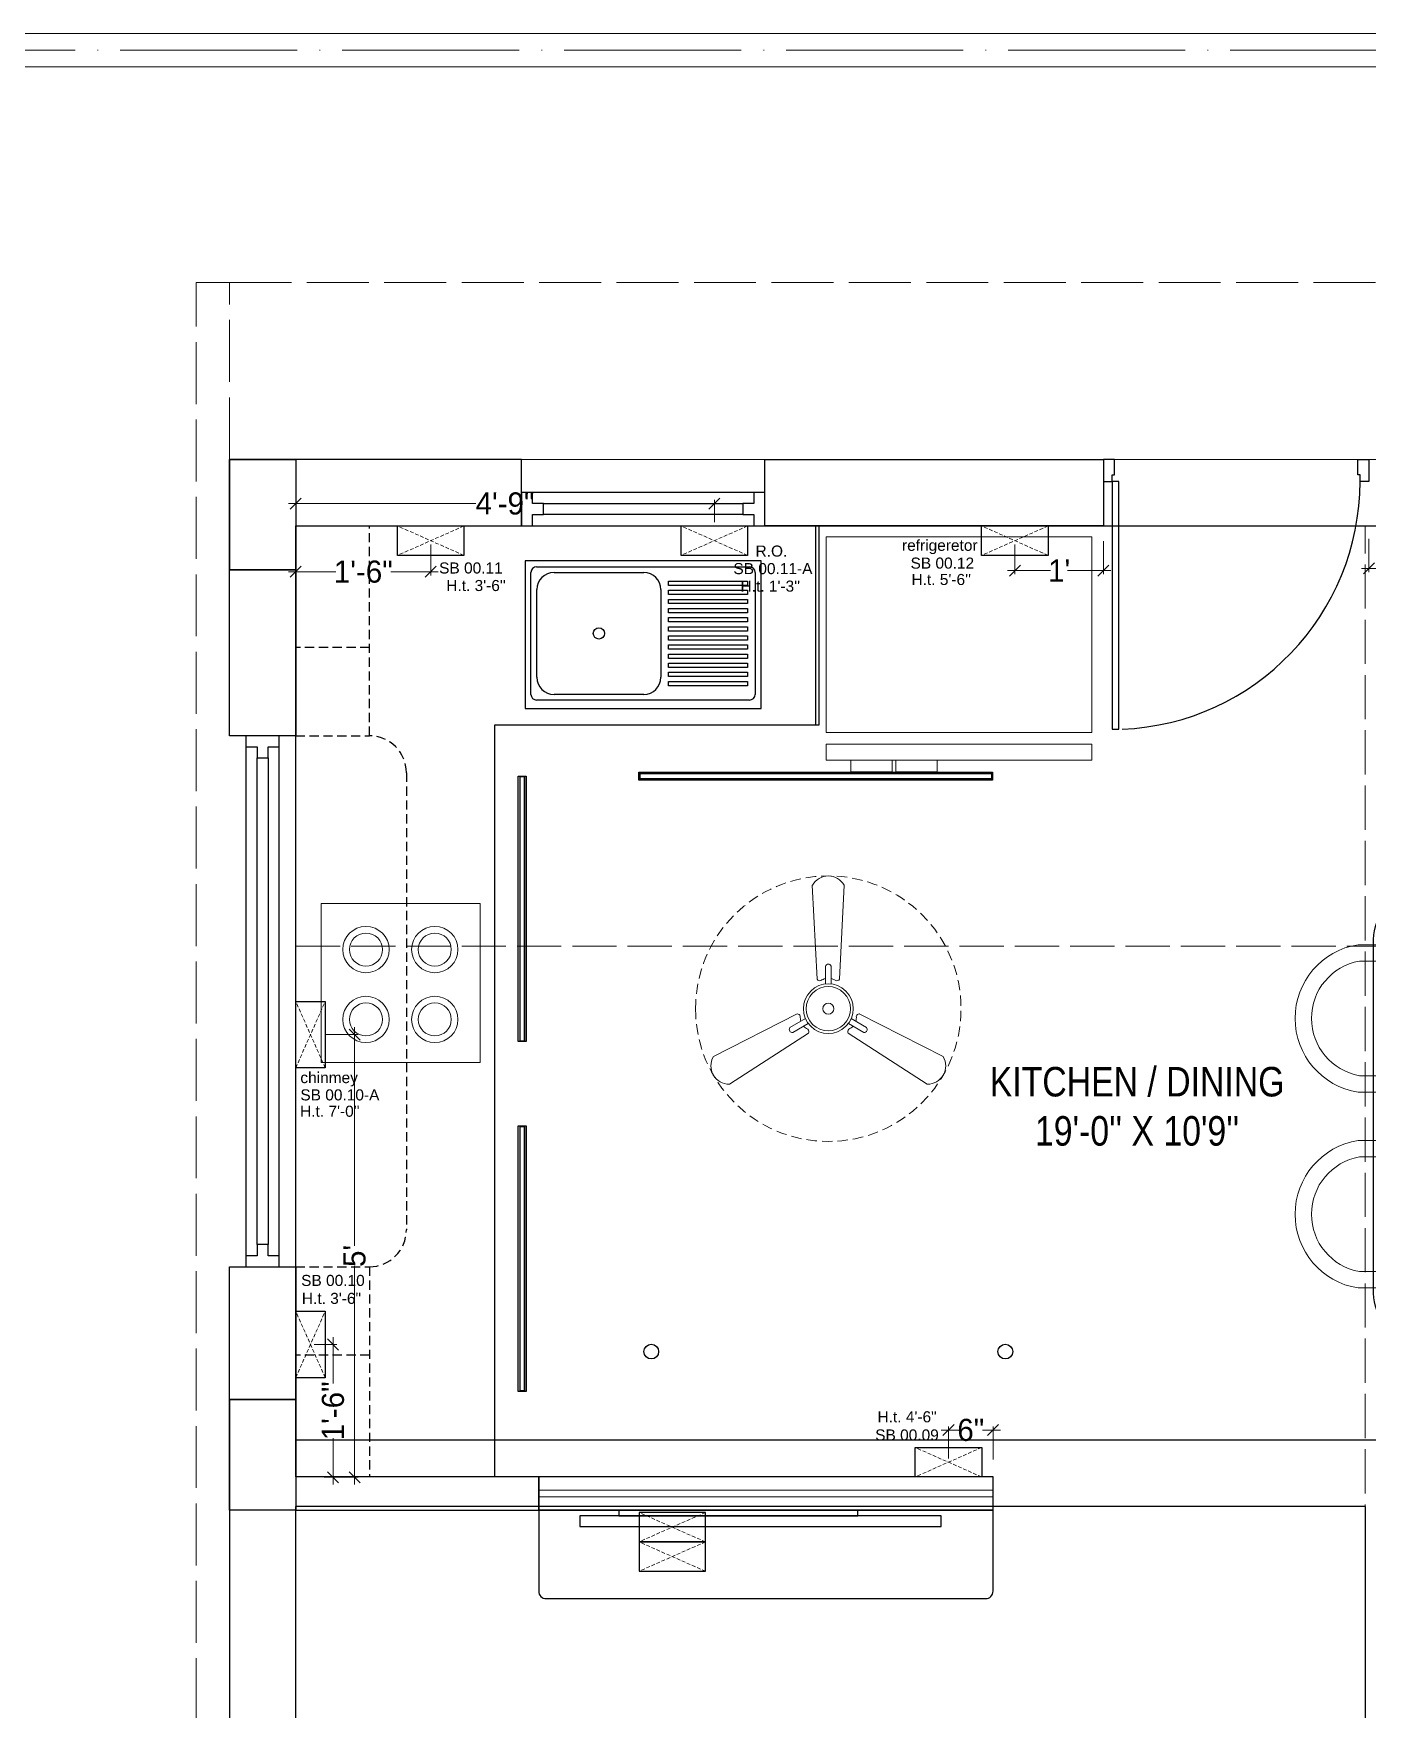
# Model space of a CAD drawing. Header units: millimetres. Extents: x 35877 to 3066687, y -650199 to -40525.
# Drawn here: x 147938.9 to 148119.7, y -179685.1 to -179457.8 of the extents above; entities that cross this region are included whole.
import ezdxf

# ---------------------------------------------------------------- set-up
doc = ezdxf.new("R2010")
doc.units = ezdxf.units.MM
doc.header["$MEASUREMENT"] = 0
doc.header["$PDMODE"] = 35
for name, pattern in [('ACAD_ISO02W100', [15, 12, -3]), ('ACAD_ISO04W100', [30, 24, -3, 0, -3]), ('DASHED', [0.75, 0.5, -0.25]), ('DASHED2', [0.375, 0.25, -0.125]), ('DASHEDX2', [1.5, 1, -0.5]), ('HIDDEN', [0.375, 0.25, -0.125])]:
    doc.linetypes.add(name, pattern=pattern)
doc.layers.get('Defpoints').update_dxf_attribs({"color": 220})
for name, color, linetype in [('AR DOOR', 40, 'Continuous'), ('AR ELE-5', 134, 'Continuous'), ('str coll', 6, 'Continuous')]:
    doc.layers.add(name, color=color, linetype=linetype)
for name, color, linetype, lineweight in [('CENTERLINE ( COLUMN ) ~ DIM', 7, 'Continuous', 9), ('COLUMN', 1, 'Continuous', 30), ('dim05', 1, 'Continuous', 13), ('Dimension', 10, 'DASHEDX2', 20), ('el', 7, 'Continuous', 20), ('ELEC-wires', 1, 'DASHED2', 13), ('Electrical', 84, 'Continuous', 30), ('FIRST FLOOR ( TEXT )', 7, 'Continuous', 9), ('FURNITURE', 32, 'Continuous', 9), ('furniture dimensions', 1, 'DASHED', 0), ('GROUND FLOOR', 7, 'Continuous', 9), ('GROUND FLOOR  ( PLINE )', 251, 'Continuous', 30), ('Labelling', 1, 'Continuous', 25), ('wall', 7, 'Continuous', 30), ('XX~SLAB ( BEAM )~ ( DIM )', 7, 'Continuous', 9)]:
    doc.layers.add(name, color=color, linetype=linetype, lineweight=lineweight)
doc.layers.add('XX~SLAB ( PLINE )', color=251, linetype='Continuous', plot=False)
doc.styles.add('century g', font='GOTHIC.TTF')
doc.styles.add('KATHA', font='swissc.ttf')
doc.styles.get("Standard").update_dxf_attribs({"font": 'arial.ttf', "height": 6})
doc.dimstyles.new('Archana', dxfattribs={"dimtxt": 2, "dimasz": 0.75, "dimexe": 0.5, "dimexo": 0.5, "dimgap": 0, "dimtad": 0, "dimzin": 0, "dimdsep": 46, "dimlunit": 4, "dimtxsty": 'century g', "dimblk": 'OBLIQUE', "dimcen": 0, "dimdle": 1, "dimclrd": 256, "dimclre": 256, "dimclrt": 256, "dimadec": 0, "dimazin": 0, "dimtfac": 1, "dimtofl": 0, "dimtmove": 1, "dimatfit": 3, "dimfxl": 1, "dimfxlon": 1, "dimtolj": 1, "dimtzin": 0, "dimlwd": -1, "dimlwe": -1, "dimarcsym": 0})

# ---------------------------------------------------------------- blocks, each defined once
blk = doc.blocks.new('profile light')
at = {"layer": 'Electrical', "color": 152, "lineweight": 30, "true_color": 0x2776bb}
for points in [[(2936.21, 2698.23), (2900.21, 2698.23), (2900.21, 2699.29), (2936.21, 2699.29)], [(2900.31, 2699.1), (2900.31, 2698.42), (2936.12, 2698.42), (2936.12, 2699.1)], [(2900.32, 2699.08), (2900.32, 2698.44), (2936.1, 2698.44), (2936.1, 2699.08)]]:
    blk.add_lwpolyline(points, close=True, dxfattribs=at)
blk = doc.blocks.new('*U116')
for points in [[(-40, 0), (0, 0), (0, 30), (10, 30), (10, 100), (-40, 100)], [(1160, 0), (1120, 0), (1120, 30), (1110, 30), (1110, 100), (1160, 100)], [(0, 0), (0, -1120), (30, -1120), (30, 0)]]:
    blk.add_lwpolyline(points, close=True)
at = {"layer": 'AR ELE-5', "linetype": 'ByBlock', "ltscale": 15}
blk.add_arc((-1.6, 0.7), 1121.6, 272.37301, 359.96526, dxfattribs=at)
blk = doc.blocks.new('sf sfs')
at = {"layer": 'FURNITURE', "color": 9, "true_color": 0xc7c8ca, "transparency": 33554687}
blk.add_line((3348685.97, -514612.12), (3348664.42, -514612.12), dxfattribs=at)
blk.add_lwpolyline([(3348664.42, -514612.12), (3348664.42, -514590.57), (3348685.97, -514590.57), (3348685.97, -514612.12)], dxfattribs=at)
for centre, radius in [((3348670.49, -514596.83), 3.14), ((3348679.82, -514596.83), 3.14), ((3348670.49, -514596.83), 2.24), ((3348679.82, -514596.83), 2.24), ((3348670.49, -514606.3), 3.14), ((3348679.82, -514606.3), 3.14), ((3348670.49, -514606.3), 2.24), ((3348679.82, -514606.3), 2.24)]:
    blk.add_circle(centre, radius, dxfattribs=at)
blk = doc.blocks.new('SED S')
at = {"layer": 'FURNITURE', "color": 9, "true_color": 0xc7c8ca, "transparency": 33554687, "elevation": -0.07, "flags": 128}
for points in [[(3340639.61, -514630.85), (3340639.61, -514629.27), (3340645.24, -514629.27), (3340645.24, -514630.85)], [(3340645.71, -514630.85), (3340645.71, -514629.27), (3340651.34, -514629.27), (3340651.34, -514630.85)]]:
    blk.add_lwpolyline(points, dxfattribs=at)
at = {"layer": 'FURNITURE', "color": 9, "true_color": 0xc7c8ca, "transparency": 33554687, "elevation": -0.07}
for points in [[(3340618.66, -514630.85), (3340618.66, -514633.06), (3340654.66, -514633.06), (3340654.66, -514630.85)], [(3340618.66, -514634.61), (3340618.66, -514661.17), (3340654.66, -514661.17), (3340654.66, -514634.61)]]:
    blk.add_lwpolyline(points, close=True, dxfattribs=at)
blk = doc.blocks.new('SD DSD')
at = {"layer": 'FURNITURE', "color": 9, "true_color": 0xc7c8ca, "transparency": 33554687}
for p, q in [((3348502.23, -514619.34), (3348502.25, -514623.25)), ((3348486.7, -514623.32), (3348486.68, -514619.42)), ((3348486.7, -514623.32), (3348502.25, -514623.25)), ((3348483.69, -514625.26), (3348479.79, -514625.25)), ((3348483.69, -514625.26), (3348483.66, -514640.81)), ((3348505.76, -514625.26), (3348509.66, -514625.25)), ((3348505.76, -514625.26), (3348505.79, -514640.81)), ((3348479.75, -514640.8), (3348483.66, -514640.81)), ((3348509.7, -514640.8), (3348505.79, -514640.81)), ((3348479.75, -514651.77), (3348483.66, -514651.76)), ((3348483.69, -514667.31), (3348483.66, -514651.76)), ((3348505.76, -514667.31), (3348505.79, -514651.76)), ((3348509.7, -514651.77), (3348505.79, -514651.76)), ((3348483.69, -514667.31), (3348479.79, -514667.32)), ((3348486.7, -514669.25), (3348486.68, -514673.16)), ((3348486.7, -514669.25), (3348502.25, -514669.32)), ((3348502.23, -514673.23), (3348502.25, -514669.32)), ((3348505.76, -514667.31), (3348509.66, -514667.32))]:
    blk.add_line(p, q, dxfattribs=at)
at = {"layer": 'FURNITURE', "color": 9, "true_color": 0xc7c8ca, "transparency": 33554687, "flags": 128}
for points in [[(3348502.23, -514621.56), (3348504.46, -514621.55), (3348504.42, -514614.17, 0.853613), (3348484.42, -514614.22), (3348484.46, -514621.65), (3348486.68, -514621.64)], [(3348502.22, -514619.34), (3348502.23, -514621.56), (3348502.2, -514614.36, 0.835758), (3348486.65, -514614.39), (3348486.67, -514619.42), (3348486.68, -514621.64)], [(3348481.97, -514640.8), (3348481.97, -514643.02), (3348474.58, -514643.01, -0.853613), (3348474.58, -514623.01), (3348482.01, -514623.02), (3348482.01, -514625.25)], [(3348507.48, -514640.8), (3348507.48, -514643.02), (3348514.87, -514643.01, 0.853613), (3348514.87, -514623.01), (3348507.44, -514623.02), (3348507.44, -514625.25)], [(3348479.75, -514640.79), (3348481.97, -514640.8), (3348474.77, -514640.78, -0.835758), (3348474.76, -514625.23), (3348479.79, -514625.24), (3348482.01, -514625.25)], [(3348509.7, -514640.79), (3348507.48, -514640.8), (3348514.68, -514640.78, 0.835758), (3348514.69, -514625.23), (3348509.66, -514625.24), (3348507.44, -514625.25)], [(3348481.97, -514651.77), (3348481.97, -514649.55), (3348474.58, -514649.57, 0.853613), (3348474.58, -514669.57), (3348482.01, -514669.55), (3348482.01, -514667.32)], [(3348507.48, -514651.77), (3348507.48, -514649.55), (3348514.87, -514649.57, -0.853613), (3348514.87, -514669.57), (3348507.44, -514669.55), (3348507.44, -514667.32)], [(3348479.75, -514651.78), (3348481.97, -514651.77), (3348474.77, -514651.79, 0.835758), (3348474.76, -514667.34), (3348479.79, -514667.33), (3348482.01, -514667.33)], [(3348509.7, -514651.78), (3348507.48, -514651.77), (3348514.68, -514651.79, -0.835758), (3348514.69, -514667.34), (3348509.66, -514667.33), (3348507.44, -514667.33)], [(3348502.23, -514671.01), (3348504.46, -514671.02), (3348504.42, -514678.4, -0.853613), (3348484.42, -514678.36), (3348484.46, -514670.92), (3348486.68, -514670.93)], [(3348502.22, -514673.23), (3348502.23, -514671.01), (3348502.2, -514678.21, -0.835758), (3348486.65, -514678.18), (3348486.67, -514673.16), (3348486.68, -514670.93)]]:
    blk.add_lwpolyline(points, format="xyb", dxfattribs=at)
at = {"layer": 'FURNITURE', "color": 9, "lineweight": 30, "true_color": 0xc7c8ca, "transparency": 33554687}
blk.add_lwpolyline([(3348506.78, -514676.29), (3348482.68, -514676.29, -0.414214), (3348476.68, -514670.29), (3348476.68, -514622.29, -0.414214), (3348482.68, -514616.29), (3348506.78, -514616.29, -0.414214), (3348512.78, -514622.29), (3348512.78, -514670.29, -0.414214)], format="xyb", close=True, dxfattribs=at)
blk = doc.blocks.new('fan')
at = {"layer": 'Electrical', "lineweight": 15, "ltscale": 20}
for p, q in [((3300835.29, -509900.78), (3300836.47, -509923.43)), ((3300841.81, -509923.43), (3300842.99, -509900.78)), ((3300838.47, -509924.57), (3300838.47, -509920.25)), ((3300839.81, -509920.28), (3300839.81, -509924.57)), ((3300831.66, -509931.77), (3300811.45, -509942.07)), ((3300829.93, -509935.08), (3300833.64, -509932.93)), ((3300834.31, -509934.09), (3300830.57, -509936.25)), ((3300847.68, -509936.23), (3300843.97, -509934.09)), ((3300844.64, -509932.93), (3300848.38, -509935.09)), ((3300866.83, -509942.07), (3300846.62, -509931.77)), ((3300815.3, -509948.74), (3300834.33, -509936.39)), ((3300843.95, -509936.39), (3300862.98, -509948.74))]:
    blk.add_line(p, q, dxfattribs=at)
at = {"layer": 'Electrical', "linetype": 'DASHED', "lineweight": 15, "ltscale": 5}
blk.add_circle((3300839.14, -509930.53), 32, dxfattribs=at)
at = {"layer": 'Electrical', "lineweight": 15, "ltscale": 20}
for centre, major_axis, start_param, end_param in [((3300839.14, -509902.94), (3.12, 3.12), -0.272136, 1.842967), ((3300839.14, -509926.42), (2.27, -2.27), 2.565057, 2.951308), ((3300839.13, -509920.5), (0.501, 0.501), -0.465536, 1.983618), ((3300839.14, -509926.42), (2.27, 2.27), 0.19032, 0.57657), ((3300839.14, -509930.53), (4.24, -4.24), 3.14161, 9.424795), ((3300839.14, -509930.53), (3.77, -3.77), 1.749190548672175e-05, 6.283202799085073), ((3300837.1, -509923.08), (0.51, 0.51), 2.863014, 4.257784), ((3300841.18, -509923.08), (0.51, -0.51), 5.167028, 6.561799), ((3300839.14, -509930.53), (0.943, 0.943), 1.570814, 7.853999), ((3300830.46, -509935.55), (0.501, -0.501), 3.199655, 5.648809), ((3300831.67, -509932.49), (0.51, -0.51), 0.978238, 2.373008), ((3300835.59, -509932.58), (2.27, -2.27), 3.855511, 4.241762), ((3300835.59, -509932.58), (2.27, -2.27), 4.659452, 5.045703), ((3300833.71, -509936.02), (0.51, 0.51), -1.325776, 0.068994), ((3300844.57, -509936.02), (0.51, -0.51), 3.072633, 4.467404), ((3300842.69, -509932.58), (2.27, 2.27), 4.37911, 4.765361), ((3300842.69, -509932.58), (2.27, 2.27), 5.183051, 5.569301), ((3300846.61, -509932.49), (0.51, -0.51), 2.339416, 3.734186), ((3300847.83, -509935.54), (0.501, 0.501), 3.723254, 6.172408), ((3300815.25, -509944.32), (3.12, -3.12), 3.393055, 5.508159), ((3300863.03, -509944.32), (3.12, -3.12), 5.48745, 7.602554)]:
    blk.add_ellipse(centre, major_axis=major_axis, ratio=1, start_param=start_param, end_param=end_param, dxfattribs=at)
blk = doc.blocks.new('6616')
at = {"color": 242, "linetype": 'DASHED', "true_color": 0xcd2027}
for p, q in [((386784.79, -36915.77), (386775.78, -36911.78)), ((386784.79, -36911.78), (386775.78, -36915.77))]:
    blk.add_line(p, q, dxfattribs=at)
at = {"layer": 'ELEC-wires', "color": 5, "linetype": 'ByBlock', "lineweight": 30, "ltscale": 4}
blk.add_lwpolyline([(386775.78, -36911.78), (386784.79, -36911.78), (386784.79, -36915.77), (386775.78, -36915.77)], close=True, dxfattribs=at)
blk = doc.blocks.new('_Oblique')
at = {"layer": 'wall', "color": 0, "lineweight": -2}
blk.add_line((-0.5, -0.5), (0.5, 0.5), dxfattribs=at)
blk = doc.blocks.new('*D704')
at = {"layer": 'Defpoints', "color": 0, "linetype": 'Continuous', "lineweight": 0, "transparency": 16777216}
for p in [(148031.18, -179521.53), (147974.43, -179525.49), (148031.18, -179524.53)]:
    blk.add_point(p, dxfattribs=at)
at = {"layer": 'furniture dimensions', "color": 5, "linetype": 'Continuous', "transparency": 16777216}
for p, q in [((147973.43, -179521.53), (147998.84, -179521.53)), ((148032.18, -179521.53), (148006.77, -179521.53)), ((148031.18, -179524.03), (148031.18, -179521.03))]:
    blk.add_line(p, q, dxfattribs=at)
at = {"layer": 'furniture dimensions', "color": 5, "linetype": 'ByBlock', "transparency": 16777216}
blk.add_line((147974.43, -179524.99), (147974.43, -179521.03), dxfattribs=at)
at = {"layer": 'furniture dimensions', "color": 5, "linetype": 'Continuous', "transparency": 16777216, "xscale": 1.5, "yscale": 1.5, "zscale": 1.5, "rotation": 180}
blk.add_blockref('_Oblique', (147974.43, -179521.53), dxfattribs=at)
at = {"layer": 'furniture dimensions', "color": 5, "linetype": 'Continuous', "transparency": 16777216, "xscale": 1.5, "yscale": 1.5, "zscale": 1.5}
blk.add_blockref('_Oblique', (148031.18, -179521.53), dxfattribs=at)
at = {"layer": 'furniture dimensions', "linetype": 'Continuous', "lineweight": 0, "transparency": 16777216, "insert": (148002.8, -179521.53), "char_height": 3, "attachment_point": 5, "style": 'century g'}
blk.add_mtext('\\A1;4\'-9"', dxfattribs=at)
blk = doc.blocks.new('*D705')
at = {"layer": 'Defpoints', "color": 0, "linetype": 'Continuous', "lineweight": 0, "transparency": 16777216}
for p in [(148071.93, -179526.56), (148083.93, -179524.57), (148071.93, -179530.61)]:
    blk.add_point(p, dxfattribs=at)
at = {"layer": 'furniture dimensions', "color": 5, "linetype": 'ByBlock', "transparency": 16777216}
blk.add_line((148083.93, -179526.61), (148083.93, -179531.11), dxfattribs=at)
at = {"layer": 'furniture dimensions', "color": 5, "linetype": 'Continuous', "transparency": 16777216}
for p, q in [((148071.93, -179527.06), (148071.93, -179531.11)), ((148070.93, -179530.61), (148076.78, -179530.61)), ((148084.93, -179530.61), (148079.07, -179530.61))]:
    blk.add_line(p, q, dxfattribs=at)
at = {"layer": 'furniture dimensions', "color": 5, "linetype": 'Continuous', "transparency": 16777216, "xscale": 1.5, "yscale": 1.5, "zscale": 1.5, "rotation": 180}
blk.add_blockref('_Oblique', (148071.93, -179530.61), dxfattribs=at)
at = {"layer": 'furniture dimensions', "color": 5, "linetype": 'Continuous', "transparency": 16777216, "xscale": 1.5, "yscale": 1.5, "zscale": 1.5}
blk.add_blockref('_Oblique', (148083.93, -179530.61), dxfattribs=at)
at = {"layer": 'furniture dimensions', "linetype": 'Continuous', "lineweight": 0, "transparency": 16777216, "insert": (148077.93, -179530.61), "char_height": 3, "attachment_point": 5, "style": 'century g'}
blk.add_mtext("\\A1;1'", dxfattribs=at)
blk = doc.blocks.new('*D707')
at = {"layer": 'Defpoints', "color": 0, "linetype": 'Continuous', "lineweight": 0, "transparency": 16777216}
for p in [(148119.93, -179524.57), (148125.43, -179526.56), (148119.93, -179530.32)]:
    blk.add_point(p, dxfattribs=at)
at = {"layer": 'furniture dimensions', "color": 5, "linetype": 'Continuous', "transparency": 16777216}
for p, q in [((148119.93, -179526.32), (148119.93, -179530.82)), ((148118.93, -179530.32), (148121.06, -179530.32)), ((148126.43, -179530.32), (148124.29, -179530.32))]:
    blk.add_line(p, q, dxfattribs=at)
at = {"layer": 'furniture dimensions', "color": 5, "linetype": 'ByBlock', "transparency": 16777216}
blk.add_line((148125.43, -179527.06), (148125.43, -179530.82), dxfattribs=at)
at = {"layer": 'furniture dimensions', "color": 5, "linetype": 'Continuous', "transparency": 16777216, "xscale": 1.5, "yscale": 1.5, "zscale": 1.5, "rotation": 180}
blk.add_blockref('_Oblique', (148119.93, -179530.32), dxfattribs=at)
at = {"layer": 'furniture dimensions', "color": 5, "linetype": 'Continuous', "transparency": 16777216, "xscale": 1.5, "yscale": 1.5, "zscale": 1.5}
blk.add_blockref('_Oblique', (148125.43, -179530.32), dxfattribs=at)
at = {"layer": 'furniture dimensions', "linetype": 'Continuous', "lineweight": 0, "transparency": 16777216, "insert": (148122.68, -179530.32), "char_height": 3, "attachment_point": 5, "style": 'century g'}
blk.add_mtext('\\A1;6"', dxfattribs=at)
blk = doc.blocks.new('*D708')
at = {"layer": 'Defpoints', "color": 0, "linetype": 'Continuous', "lineweight": 0, "transparency": 16777216}
for p in [(147976.42, -179635.57), (147977.76, -179653.57), (147979.48, -179653.57)]:
    blk.add_point(p, dxfattribs=at)
at = {"layer": 'furniture dimensions', "color": 5, "linetype": 'ByBlock', "transparency": 16777216}
blk.add_line((147976.92, -179635.57), (147979.98, -179635.57), dxfattribs=at)
at = {"layer": 'furniture dimensions', "color": 5, "linetype": 'Continuous', "transparency": 16777216}
for p, q in [((147979.48, -179634.57), (147979.48, -179640.85)), ((147979.48, -179654.57), (147979.48, -179648.29)), ((147978.26, -179653.57), (147979.98, -179653.57))]:
    blk.add_line(p, q, dxfattribs=at)
at = {"layer": 'furniture dimensions', "color": 5, "linetype": 'Continuous', "transparency": 16777216, "xscale": 1.5, "yscale": 1.5, "zscale": 1.5}
for p, rotation in [((147979.48, -179635.57), 90), ((147979.48, -179653.57), 270)]:
    blk.add_blockref('_Oblique', p, dxfattribs=dict(at, rotation=rotation))
at = {"layer": 'furniture dimensions', "linetype": 'Continuous', "lineweight": 0, "transparency": 16777216, "insert": (147979.48, -179644.57), "char_height": 3, "attachment_point": 5, "rotation": 90, "style": 'century g'}
blk.add_mtext('\\A1;1\'-6"', dxfattribs=at)
blk = doc.blocks.new('*D710')
at = {"layer": 'Defpoints', "color": 0, "linetype": 'Continuous', "lineweight": 0, "transparency": 16777216}
for p in [(147976.42, -179593.55), (147978.76, -179653.57), (147982.4, -179653.57)]:
    blk.add_point(p, dxfattribs=at)
at = {"layer": 'furniture dimensions', "color": 5, "linetype": 'Continuous', "transparency": 16777216}
for p, q in [((147982.4, -179592.55), (147982.4, -179622.2)), ((147982.4, -179654.57), (147982.4, -179624.91)), ((147979.26, -179653.57), (147982.9, -179653.57))]:
    blk.add_line(p, q, dxfattribs=at)
at = {"layer": 'furniture dimensions', "color": 5, "linetype": 'ByBlock', "transparency": 16777216}
blk.add_line((147978.4, -179593.55), (147982.9, -179593.55), dxfattribs=at)
at = {"layer": 'furniture dimensions', "color": 5, "linetype": 'Continuous', "transparency": 16777216, "xscale": 1.5, "yscale": 1.5, "zscale": 1.5}
for p, rotation in [((147982.4, -179593.55), 90), ((147982.4, -179653.57), 270)]:
    blk.add_blockref('_Oblique', p, dxfattribs=dict(at, rotation=rotation))
at = {"layer": 'furniture dimensions', "linetype": 'Continuous', "lineweight": 0, "transparency": 16777216, "insert": (147982.4, -179623.56), "char_height": 3, "attachment_point": 5, "rotation": 90, "style": 'century g'}
blk.add_mtext("\\A1;5'", dxfattribs=at)
blk = doc.blocks.new('*D700')
at = {"layer": 'Defpoints', "color": 0, "linetype": 'Continuous', "lineweight": 0, "transparency": 16777216}
for p in [(147992.73, -179526.56), (147974.43, -179529.53), (147992.73, -179530.77)]:
    blk.add_point(p, dxfattribs=at)
at = {"layer": 'furniture dimensions', "color": 5, "linetype": 'Continuous', "transparency": 16777216}
for p, q in [((147992.73, -179527.06), (147992.73, -179531.27)), ((147973.43, -179530.77), (147979.86, -179530.77)), ((147993.73, -179530.77), (147987.3, -179530.77))]:
    blk.add_line(p, q, dxfattribs=at)
at = {"layer": 'furniture dimensions', "color": 5, "linetype": 'ByBlock', "transparency": 16777216}
blk.add_line((147974.43, -179530.03), (147974.43, -179531.27), dxfattribs=at)
at = {"layer": 'furniture dimensions', "color": 5, "linetype": 'Continuous', "transparency": 16777216, "xscale": 1.5, "yscale": 1.5, "zscale": 1.5, "rotation": 180}
blk.add_blockref('_Oblique', (147974.43, -179530.77), dxfattribs=at)
at = {"layer": 'furniture dimensions', "color": 5, "linetype": 'Continuous', "transparency": 16777216, "xscale": 1.5, "yscale": 1.5, "zscale": 1.5}
blk.add_blockref('_Oblique', (147992.73, -179530.77), dxfattribs=at)
at = {"layer": 'furniture dimensions', "linetype": 'Continuous', "lineweight": 0, "transparency": 16777216, "insert": (147983.58, -179530.77), "char_height": 3, "attachment_point": 5, "style": 'century g'}
blk.add_mtext('\\A1;1\'-6"', dxfattribs=at)
blk = doc.blocks.new('*D701')
at = {"layer": 'Defpoints', "color": 0, "linetype": 'Continuous', "lineweight": 0, "transparency": 16777216}
for p in [(148068.97, -179647.17), (148062.93, -179651.54), (148068.97, -179653.53)]:
    blk.add_point(p, dxfattribs=at)
at = {"layer": 'furniture dimensions', "color": 5, "linetype": 'Continuous', "transparency": 16777216}
for p, q in [((148061.93, -179647.17), (148064.34, -179647.17)), ((148069.97, -179647.17), (148067.56, -179647.17)), ((148068.97, -179651.17), (148068.97, -179646.67))]:
    blk.add_line(p, q, dxfattribs=at)
at = {"layer": 'furniture dimensions', "color": 5, "linetype": 'ByBlock', "transparency": 16777216}
blk.add_line((148062.93, -179651.04), (148062.93, -179646.67), dxfattribs=at)
at = {"layer": 'furniture dimensions', "color": 5, "linetype": 'Continuous', "transparency": 16777216, "xscale": 1.5, "yscale": 1.5, "zscale": 1.5, "rotation": 180}
blk.add_blockref('_Oblique', (148062.93, -179647.17), dxfattribs=at)
at = {"layer": 'furniture dimensions', "color": 5, "linetype": 'Continuous', "transparency": 16777216, "xscale": 1.5, "yscale": 1.5, "zscale": 1.5}
blk.add_blockref('_Oblique', (148068.97, -179647.17), dxfattribs=at)
at = {"layer": 'furniture dimensions', "linetype": 'Continuous', "lineweight": 0, "transparency": 16777216, "insert": (148065.95, -179647.17), "char_height": 3, "attachment_point": 5, "style": 'century g'}
blk.add_mtext('\\A1;6"', dxfattribs=at)

msp = doc.modelspace()

# ---------------------------------------------------------------- linework, layer by layer
at = {"color": 9, "lineweight": 30, "true_color": 0xc7c8ca, "transparency": 33554687, "elevation": -0.005}
for points in [[(148050.646, -179658.795), (148050.646, -179658.029), (148018.209, -179658.029), (148018.209, -179658.795)], [(148050.646, -179658.795), (148050.646, -179658.029), (148018.209, -179658.029), (148018.209, -179658.795)], [(148061.927, -179660.242), (148061.927, -179658.795), (148012.927, -179658.795), (148012.927, -179660.242)], [(148061.927, -179660.242), (148061.927, -179658.795), (148012.927, -179658.795), (148012.927, -179660.242)]]:
    msp.add_lwpolyline(points, close=True, dxfattribs=at)
at = {"layer": 'CENTERLINE ( COLUMN ) ~ DIM', "transparency": 33554687}
for p, q in [((147965.427, -179530.529, -0.005), (147974.427, -179530.529, -0.005)), ((147965.427, -179553.029, -0.005), (147974.427, -179553.029, -0.005)), ((147965.427, -179625.029, -0.005), (147974.427, -179625.029, -0.005))]:
    msp.add_line(p, q, dxfattribs=at)
at = {"layer": 'COLUMN', "transparency": 33554687, "elevation": -0.005}
for points in [[(147965.427, -179515.529), (147974.427, -179515.529), (147974.427, -179530.529), (147965.427, -179530.529)], [(147965.427, -179643.029), (147974.427, -179643.029), (147974.427, -179658.029), (147965.427, -179658.029)]]:
    msp.add_lwpolyline(points, close=True, dxfattribs=at)
at = {"layer": 'Electrical', "color": 152, "lineweight": 30, "true_color": 0x2776bb, "transparency": 33554687}
for points in [[(148068.914, -179559.019), (148020.936, -179559.019), (148020.936, -179557.959), (148068.914, -179557.959)], [(148021.037, -179558.148), (148021.037, -179558.833), (148068.832, -179558.833), (148068.832, -179558.148)], [(148021.056, -179558.166), (148021.056, -179558.814), (148068.814, -179558.814), (148068.814, -179558.166)]]:
    msp.add_lwpolyline(points, close=True, dxfattribs=at)
at = {"layer": 'FURNITURE', "color": 9, "linetype": 'HIDDEN', "lineweight": 30, "ltscale": 5, "true_color": 0xc7c8ca, "transparency": 33554687}
for p, q in [((147984.427, -179553.029, -0.005), (147984.427, -179524.529, -0.005)), ((147974.427, -179553.029, -0.005), (147984.427, -179553.029, -0.005)), ((147989.427, -179558.029, -0.005), (147989.427, -179620.029, -0.005)), ((147974.427, -179625.029, -0.005), (147984.427, -179625.029, -0.005)), ((147984.427, -179625.029, -0.005), (147984.427, -179653.529, -0.005))]:
    msp.add_line(p, q, dxfattribs=at)
at = {"layer": 'FURNITURE', "color": 9, "lineweight": 30, "ltscale": 0.4, "true_color": 0xc7c8ca, "transparency": 33554687}
for p, q in [((148045.408, -179551.529, -0.005), (148045.408, -179524.529, -0.005)), ((148001.427, -179653.529, -0.005), (148001.427, -179551.529, -0.005)), ((148001.427, -179551.529, -0.005), (148045.408, -179551.529, -0.005))]:
    msp.add_line(p, q, dxfattribs=at)
at = {"layer": 'FURNITURE', "color": 9, "lineweight": 30, "true_color": 0xc7c8ca, "transparency": 33554687}
for p, q in [((148006.313, -179547.404, -0.006), (148006.313, -179530.862, -0.006)), ((148007.087, -179530.088, -0.006), (148035.935, -179530.088, -0.006)), ((148009.444, -179530.862, -0.006), (148021.611, -179530.862, -0.006)), ((148036.71, -179530.862, -0.006), (148036.71, -179547.404, -0.006)), ((148007.121, -179545.08, -0.006), (148007.121, -179533.186, -0.006)), ((148023.935, -179533.186, -0.006), (148023.935, -179545.08, -0.006)), ((148035.935, -179548.178, -0.006), (148007.087, -179548.178, -0.006)), ((148021.611, -179547.404, -0.006), (148009.444, -179547.404, -0.006))]:
    msp.add_line(p, q, dxfattribs=at)
for points, elevation in [([(148005.528, -179549.313), (148037.528, -179549.313), (148037.528, -179529.313), (148005.528, -179529.313)], -0.006), ([(148024.958, -179532.042), (148035.687, -179532.042), (148035.687, -179532.629), (148024.958, -179532.629)], -0.006), ([(148024.958, -179533.278), (148035.687, -179533.278), (148035.687, -179533.865), (148024.958, -179533.865)], -0.006), ([(148024.958, -179534.514), (148035.687, -179534.514), (148035.687, -179535.101), (148024.958, -179535.101)], -0.006), ([(148024.958, -179535.75), (148035.687, -179535.75), (148035.687, -179536.337), (148024.958, -179536.337)], -0.006), ([(148024.958, -179536.986), (148035.687, -179536.986), (148035.687, -179537.573), (148024.958, -179537.573)], -0.006), ([(148024.958, -179538.222), (148035.687, -179538.222), (148035.687, -179538.809), (148024.958, -179538.809)], -0.006), ([(148024.958, -179539.457), (148035.687, -179539.457), (148035.687, -179540.044), (148024.958, -179540.044)], -0.006), ([(148024.958, -179540.693), (148035.687, -179540.693), (148035.687, -179541.28), (148024.958, -179541.28)], -0.006), ([(148024.958, -179541.929), (148035.687, -179541.929), (148035.687, -179542.516), (148024.958, -179542.516)], -0.006), ([(148024.958, -179543.165), (148035.687, -179543.165), (148035.687, -179543.752), (148024.958, -179543.752)], -0.006), ([(148024.958, -179544.401), (148035.687, -179544.401), (148035.687, -179544.988), (148024.958, -179544.988)], -0.006), ([(148024.958, -179545.636), (148035.687, -179545.636), (148035.687, -179546.224), (148024.958, -179546.224)], -0.006), ([(148068.971, -179653.529), (148007.371, -179653.529), (148007.371, -179658.029), (148068.971, -179658.029)], -0.005)]:
    msp.add_lwpolyline(points, close=True, dxfattribs=dict(at, elevation=elevation))
at = {"layer": 'FURNITURE', "color": 9, "linetype": 'HIDDEN', "lineweight": 30, "ltscale": 5, "true_color": 0xc7c8ca, "transparency": 33554687, "elevation": -0.005}
for points in [[(147974.427, -179553.029), (147984.427, -179553.029), (147984.427, -179541.035), (147974.427, -179541.035)], [(147974.427, -179625.029), (147984.427, -179625.029), (147984.427, -179637.024), (147974.427, -179637.024)]]:
    msp.add_lwpolyline(points, close=True, dxfattribs=at)
at = {"layer": 'FURNITURE', "color": 18, "lineweight": 0, "true_color": 0x000000, "transparency": 33554687, "elevation": -0.005}
msp.add_lwpolyline([(148007.371, -179656.249), (148068.971, -179656.249), (148068.971, -179655.31), (148007.371, -179655.31)], close=True, dxfattribs=at)
at = {"layer": 'FURNITURE', "color": 9, "lineweight": 30, "true_color": 0xc7c8ca, "transparency": 33554687, "elevation": -0.005}
msp.add_lwpolyline([(148068.971, -179669.029), (148068.971, -179658.029), (148007.371, -179658.029), (148007.371, -179669.029, 0.4142136), (148008.371, -179670.029), (148067.971, -179670.029, 0.4142136)], format="xyb", close=True, dxfattribs=at)
at = {"layer": 'FURNITURE', "color": 9, "lineweight": 30, "true_color": 0xc7c8ca, "transparency": 33554687}
msp.add_circle((148015.528, -179539.133, -0.006), 0.762, dxfattribs=at)
at = {"layer": 'FURNITURE', "color": 240, "lineweight": 30, "true_color": 0xed1f24, "transparency": 33554687}
for centre in [(148022.63, -179636.529, -0.005), (148070.63, -179636.529, -0.005)]:
    msp.add_circle(centre, 1, dxfattribs=at)
at = {"layer": 'FURNITURE', "color": 9, "lineweight": 30, "true_color": 0xc7c8ca, "transparency": 33554687}
for centre, radius, start, end in [((148007.087, -179530.862, -0.006), 0.775, 90, 180), ((148009.444, -179533.186, -0.006), 2.324, 90, 180), ((148021.611, -179533.186, -0.006), 2.324, 0, 90), ((148035.935, -179530.862, -0.006), 0.775, 0, 90), ((148009.444, -179545.08, -0.006), 2.324, 180, 270), ((148021.611, -179545.08, -0.006), 2.324, 270, 0), ((148007.087, -179547.404, -0.006), 0.775, 180, 270), ((148035.935, -179547.404, -0.006), 0.775, 270, 0)]:
    msp.add_arc(centre, radius, start, end, dxfattribs=at)
at = {"layer": 'FURNITURE', "color": 9, "linetype": 'HIDDEN', "lineweight": 30, "ltscale": 5, "true_color": 0xc7c8ca, "transparency": 33554687}
for centre, start, end in [((147984.427, -179558.029, -0.005), 0, 90), ((147984.427, -179620.029, -0.005), 270, 0)]:
    msp.add_arc(centre, 5, start, end, dxfattribs=at)
at = {"layer": 'furniture dimensions', "color": 9, "linetype": 'Continuous', "lineweight": 30, "true_color": 0xc7c8ca, "transparency": 33554687}
for p, q in [((147974.427, -179793.068, -0.005), (147974.427, -179657.529, -0.005)), ((148119.427, -179657.529, -0.005), (147974.427, -179657.529, -0.005)), ((148119.427, -179657.529, -0.005), (148119.427, -179793.068, -0.005))]:
    msp.add_line(p, q, dxfattribs=at)
at = {"layer": 'furniture dimensions', "color": 9, "linetype": 'Continuous', "lineweight": 30, "true_color": 0xc7c8ca, "transparency": 33554687, "elevation": -0.005}
msp.add_lwpolyline([(147974.427, -179524.529), (148206.427, -179524.529), (148206.427, -179648.529), (147974.427, -179648.529)], close=True, dxfattribs=at)
at = {"layer": 'GROUND FLOOR', "transparency": 33554687}
for p, q in [((147865.677, -179457.779, -0.005), (148365.927, -179457.779, -0.005)), ((147870.177, -179462.279, -0.005), (148365.927, -179462.279, -0.005)), ((148365.927, -179515.529, -0.005), (147965.427, -179515.529, -0.005)), ((148083.927, -179515.529, -0.005), (148083.927, -179524.529, -0.005)), ((147974.427, -179524.529, -0.005), (147974.427, -179644.529, -0.005)), ((148083.927, -179524.529, -0.005), (147974.427, -179524.529, -0.005)), ((147974.427, -179553.029, -0.005), (147965.427, -179553.029, -0.005)), ((147974.427, -179625.029, -0.005), (147965.427, -179625.029, -0.005)), ((148007.371, -179653.529, -0.005), (147974.427, -179653.529, -0.005)), ((148007.371, -179653.529, -0.005), (148007.371, -179658.029, -0.005)), ((147974.427, -179658.029, -0.005), (147974.427, -179808.029, -0.005)), ((148007.371, -179658.029, -0.005), (147974.427, -179658.029, -0.005)), ((147974.427, -179658.029, -0.005), (147974.427, -179808.029, -0.005)), ((148034.427, -179658.029, -0.005), (147974.427, -179658.029, -0.005))]:
    msp.add_line(p, q, dxfattribs=at)
at = {"layer": 'GROUND FLOOR', "linetype": 'ACAD_ISO02W100', "ltscale": 0.7, "transparency": 33554687}
msp.add_line((147965.427, -179515.529, -0.005), (147965.427, -179491.529, -0.005), dxfattribs=at)
at = {"layer": 'GROUND FLOOR', "color": 1, "linetype": 'ACAD_ISO04W100', "transparency": 33554687, "elevation": -0.005}
msp.add_lwpolyline([(148365.927, -179460.029), (147867.927, -179460.029), (147867.927, -179922.529), (148365.927, -179922.529)], dxfattribs=at)
at = {"layer": 'GROUND FLOOR', "color": 1, "linetype": 'ACAD_ISO02W100', "ltscale": 0.7, "transparency": 33554687, "elevation": -0.005}
msp.add_lwpolyline([(148124.427, -179808.029), (148124.427, -179844.029), (147960.927, -179844.029), (147960.927, -179491.529), (147965.427, -179491.529)], dxfattribs=at)
at = {"layer": 'GROUND FLOOR', "linetype": 'ACAD_ISO02W100', "ltscale": 0.7, "transparency": 33554687, "elevation": -0.005}
msp.add_lwpolyline([(147965.427, -179491.529), (148361.427, -179491.529)], dxfattribs=at)
at = {"layer": 'GROUND FLOOR  ( PLINE )', "transparency": 33554687, "elevation": -0.005}
for points in [[(148005.028, -179515.529), (147965.427, -179515.529), (147965.427, -179530.529), (147974.427, -179530.529), (147974.427, -179524.529), (148005.028, -179524.529)], [(148038.028, -179515.529), (148083.927, -179515.529), (148083.927, -179524.529), (148038.028, -179524.529)], [(147974.427, -179553.029), (147965.427, -179553.029), (147965.427, -179530.529), (147974.427, -179530.529)], [(147974.427, -179643.029), (147965.427, -179643.029), (147965.427, -179625.029), (147974.427, -179625.029)], [(147974.427, -179658.029), (148007.371, -179658.029), (148007.371, -179653.529), (147974.427, -179653.529), (147974.427, -179643.029), (147965.427, -179643.029), (147965.427, -179694.029), (147974.427, -179694.029)]]:
    msp.add_lwpolyline(points, close=True, dxfattribs=at)
at = {"layer": 'Labelling', "color": 251, "linetype": 'ACAD_ISO02W100', "lineweight": 0, "ltscale": 0.5, "true_color": 0x636466, "transparency": 33554687}
for p, q in [((148119.427, -179798.279, -0.005), (148119.427, -179524.529, -0.005)), ((147974.427, -179581.529, -0.005), (148206.427, -179581.529, -0.005)), ((147974.427, -179648.529, -0.005), (148119.545, -179648.529, -0.005)), ((147974.427, -179657.529, -0.005), (148119.427, -179657.529, -0.005))]:
    msp.add_line(p, q, dxfattribs=at)
at = {"layer": 'XX~SLAB ( BEAM )~ ( DIM )', "color": 9, "lineweight": 30, "true_color": 0xc7c8ca, "transparency": 33554687}
for p, q in [((148044.927, -179551.529, -0.005), (148044.927, -179524.529, -0.005)), ((148001.427, -179653.529, -0.005), (148001.427, -179551.529, -0.005)), ((148001.427, -179551.529, -0.005), (148044.927, -179551.529, -0.005))]:
    msp.add_line(p, q, dxfattribs=at)
at = {"layer": 'XX~SLAB ( PLINE )', "transparency": 33554687, "elevation": -0.005}
for points in [[(148005.028, -179524.529), (148006.528, -179524.529), (148006.528, -179523.029), (148008.028, -179523.029), (148008.028, -179521.529), (148035.028, -179521.529), (148035.028, -179523.029), (148036.528, -179523.029), (148036.528, -179524.529), (148038.028, -179524.529), (148038.028, -179520.029), (148036.528, -179520.029), (148036.528, -179521.529), (148035.028, -179521.529), (148035.028, -179523.029), (148008.028, -179523.029), (148008.028, -179521.529), (148006.528, -179521.529), (148006.528, -179520.029), (148005.028, -179520.029), (148005.028, -179524.529), (148038.028, -179524.529), (148038.028, -179520.029), (148005.028, -179520.029)], [(147972.177, -179625.029), (147972.177, -179623.529), (147970.677, -179623.529), (147970.677, -179622.029), (147969.177, -179622.029), (147969.177, -179556.029), (147970.677, -179556.029), (147970.677, -179554.529), (147972.177, -179554.529), (147972.177, -179553.029), (147967.677, -179553.029), (147967.677, -179554.529), (147969.177, -179554.529), (147969.177, -179556.029), (147970.677, -179556.029), (147970.677, -179622.029), (147969.177, -179622.029), (147969.177, -179623.529), (147967.677, -179623.529), (147967.677, -179625.029), (147972.177, -179625.029), (147972.177, -179553.029), (147967.677, -179553.029), (147967.677, -179625.029)]]:
    msp.add_lwpolyline(points, close=True, dxfattribs=at)

# ---------------------------------------------------------------- block references
at = {"color": 9, "lineweight": 30, "true_color": 0xc7c8ca, "transparency": 33554687, "rotation": 180}
msp.add_blockref('SED S', (3488701.02, -694187.197, 0.065), dxfattribs=at)
at = {"color": 9, "lineweight": 30, "true_color": 0xc7c8ca, "transparency": 33554687}
msp.add_blockref('sf sfs', (-3200686.541, 335014.814, -0.005), dxfattribs=at)
at = {"layer": 'AR DOOR', "linetype": 'ByBlock', "lineweight": -2, "transparency": 33554687, "extrusion": (0, 0, -1), "xscale": -0.02999999999997555, "yscale": 0.02999999999997555, "zscale": -0.02999999999997555}
msp.add_blockref('*U116', (-148085.127, -179518.529, 0.005), dxfattribs=at)
at = {"layer": 'dim05', "color": 1, "lineweight": 35, "transparency": 33554687, "xscale": -0.5625052429282242, "yscale": 0.5625052429282242, "zscale": 0.5625052429282242}
msp.add_blockref('fan', (2004785.953, 107248.566, -0.005), dxfattribs=at)
at = {"layer": 'Dimension', "linetype": 'ByBlock', "transparency": 33554687, "rotation": 270}
for p in [(145306.371, -176658.284), (145306.371, -176705.716, 0.006)]:
    msp.add_blockref('profile light', p, dxfattribs=at)
at = {"layer": 'el', "color": 1, "transparency": 33554687}
for p in [(-238787.56, -142612.784, -0.005), (-238749.11, -142612.784, -0.005), (-238708.36, -142612.784, -0.005), (-238717.361, -142737.759, -0.005)]:
    msp.add_blockref('6616', p, dxfattribs=at)
at = {"layer": 'el', "color": 1, "transparency": 33554687, "rotation": 270}
for p in [(184890.198, 207186.74, -0.005), (184890.198, 207144.719, -0.005)]:
    msp.add_blockref('6616', p, dxfattribs=at)
at = {"layer": 'el', "color": 1, "transparency": 33554687, "xscale": -1, "rotation": 180.0000000001202}
for p in [(-238754.815, -216574.119, -0.005), (-238754.815, -216578.106, -0.005)]:
    msp.add_blockref('6616', p, dxfattribs=at)
at = {"layer": 'str coll', "color": 9, "lineweight": 30, "true_color": 0xc7c8ca, "transparency": 33554687}
msp.add_blockref('SD DSD', (-3200356.125, 335041.663), dxfattribs=at)

# ---------------------------------------------------------------- texts
at = {"layer": 'Electrical', "color": 5, "transparency": 33554687}
for s, p in [('refrigeretor  ', (148056.624, -179527.933, -0.005)), ('R.O.', (148036.767, -179528.716, -0.023)), ('SB 00.12', (148057.784, -179530.351, -0.005)), ('SB 00.11 ', (147993.866, -179531.012, -0.022)), ('SB 00.11-A ', (148033.766, -179531.096, -0.023)), ('chinmey', (147975.05, -179600.127, -0.005)), ('SB 00.10-A', (147975.05, -179602.467, -0.005)), ('SB 00.10', (147975.157, -179627.632, -0.005)), ('SB 00.09', (148052.991, -179648.589, -0.005))]:
    msp.add_text(s, height=1.5, dxfattribs=at).set_placement(p)
at = {"layer": 'Electrical', "color": 240, "true_color": 0xed1f24, "transparency": 33554687}
for s, p in [("H.t. 5'-6''", (148057.91, -179532.572, -0.005)), ("H.t. 3'-6''", (147994.832, -179533.389, -0.022)), ("H.t. 1'-3''", (148034.732, -179533.473, -0.023)), ("H.t. 7'-0''", (147975.016, -179604.683, -0.005)), ('H.t. 3\'-6"', (147975.257, -179630.064, -0.005)), ('H.t. 4\'-6"', (148053.303, -179646.127, -0.005))]:
    msp.add_text(s, height=1.5, dxfattribs=at).set_placement(p)
at = {"layer": 'FIRST FLOOR ( TEXT )', "transparency": 33554687, "insert": (148088.5, -179603.292, -0.011), "char_height": 4, "attachment_point": 5, "style": 'KATHA'}
msp.add_mtext("KITCHEN / DINING\\P19'-0'' X 10'9''", dxfattribs=at)

# ---------------------------------------------------------------- dimensions: what is measured, and where the dimension line sits
at = {"layer": 'furniture dimensions', "color": 5, "linetype": 'Continuous', "lineweight": 0, "transparency": 33554687}
for base, p1, p2, picture, middle in [((148031.177, -179521.529, -0.005), (147974.427, -179525.487, -0.005), (148031.177, -179524.529, -0.005), '*D704', (148002.802, -179521.529, -0.005)), ((147992.727, -179530.77, -0.005), (147974.427, -179529.529, -0.005), (147992.727, -179526.561, -0.005), '*D700', (147983.577, -179530.77, -0.005)), ((148071.927, -179530.606, -0.005), (148083.927, -179524.568, -0.005), (148071.927, -179526.561, -0.005), '*D705', (148077.927, -179530.606, -0.005)), ((148119.927174964, -179530.316919469, -0.005341386), (148125.427174964, -179526.561449098, -0.005341386), (148119.927174964, -179524.569597367, -0.005341386), '*D707', (148122.677174964, -179530.316919469, -0.005341386)), ((148068.971, -179647.168, -0.005), (148062.927, -179651.536, -0.005), (148068.971, -179653.529, -0.005), '*D701', (148065.949, -179647.168, -0.005))]:
    dim = msp.add_linear_dim(base=base, p1=p1, p2=p2, dimstyle='Archana', override={"dimtxt": 3, "dimasz": 1.5, "dimdec": 0, "dimclrd": 5, "dimclre": 5, "dimfxl": 4}, dxfattribs=at)
    dim.commit()
    dim.dimension.update_dxf_attribs({"geometry": picture, "text_midpoint": middle})
for base, p1, p2, picture, middle in [((147982.404, -179653.568, -0.005), (147976.421, -179593.547, -0.005), (147978.755, -179653.568, -0.005), '*D710', (147982.404, -179623.558, -0.005)), ((147979.482, -179653.568, -0.005), (147976.421, -179635.568, -0.005), (147977.755, -179653.568, -0.005), '*D708', (147979.482, -179644.568, -0.005))]:
    dim = msp.add_linear_dim(base=base, p1=p1, p2=p2, angle=90, dimstyle='Archana', override={"dimtxt": 3, "dimasz": 1.5, "dimdec": 0, "dimclrd": 5, "dimclre": 5, "dimfxl": 4}, dxfattribs=at)
    dim.commit()
    dim.dimension.update_dxf_attribs({"geometry": picture, "text_midpoint": middle})

doc.saveas('drawing.dxf')
